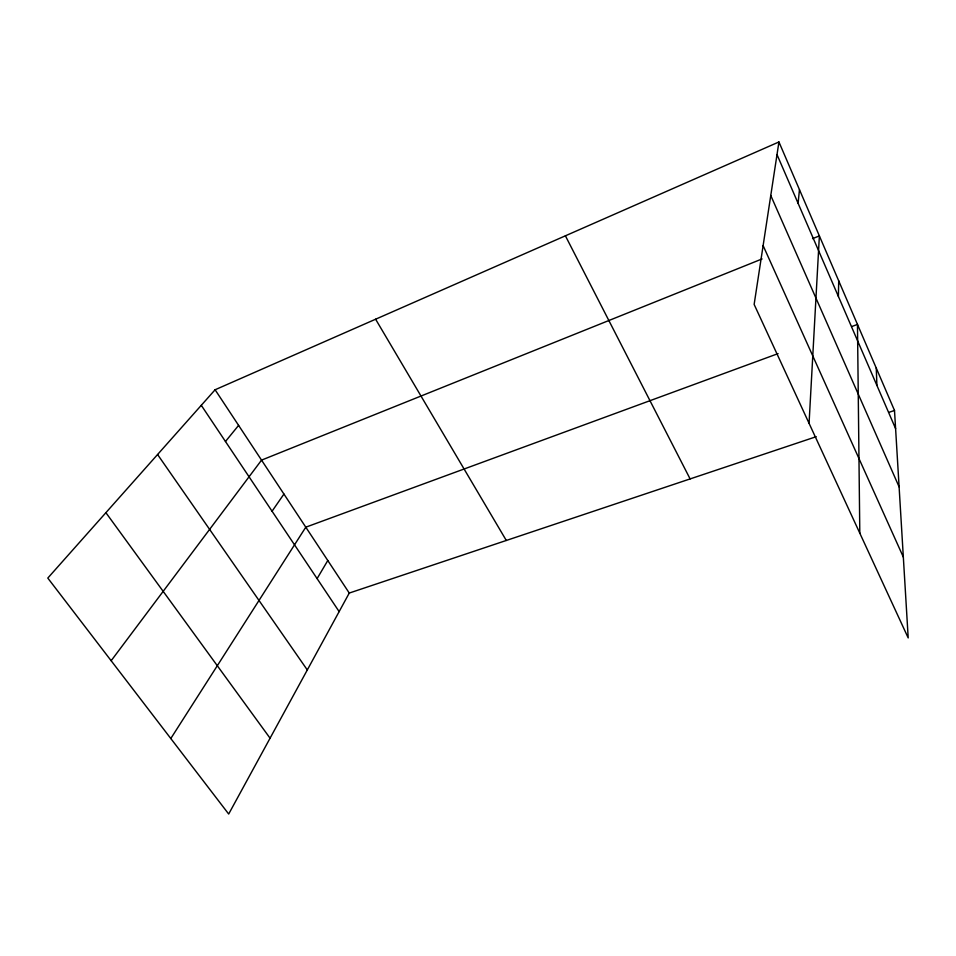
<?xml version="1.0" encoding="UTF-8"?>
<svg xmlns="http://www.w3.org/2000/svg" width="956" height="956" viewBox="0 0 956 956"><rect width="100%" height="100%" fill="white"/><g stroke="black" fill="none" stroke-linecap="round" stroke-linejoin="round"><path stroke-width="1.43" d="M838.4 296.468L838.699 280.813M809.063 423.317L819.376 235.905L812.552 238.642M798.105 203.353L799.455 189.635M778.937 141.966L754.141 304.426L908.2 637.927L894.505 410.471L778.937 141.966L215.1 389.761L47.8 578.081L228.687 814.034L349.263 593.055L816.245 436.677M317.105 578.619L327.789 560.515M170.801 738.522L305.789 527.186L778.076 353.612M272.066 511.221L283.932 494.061M111.159 660.727L261.538 460.135L762.087 258.933M225.473 441.493L238.606 425.372M851.904 326.486L857.472 324.431L859.803 533.161M888.913 412.347L894.505 410.471M105.901 512.691L270.07 738.199M157.573 454.518L307.306 669.953M201.286 405.308L339.141 611.601M215.1 389.761L349.263 593.055M375.612 319.22L506.298 540.463M565.402 235.809L690.113 478.92M763.115 245.596L903.336 557.097M770.763 195.49L899.106 486.867M777.013 154.597L895.605 428.635M876.27 368.084L876.915 385.459"/></g></svg>
